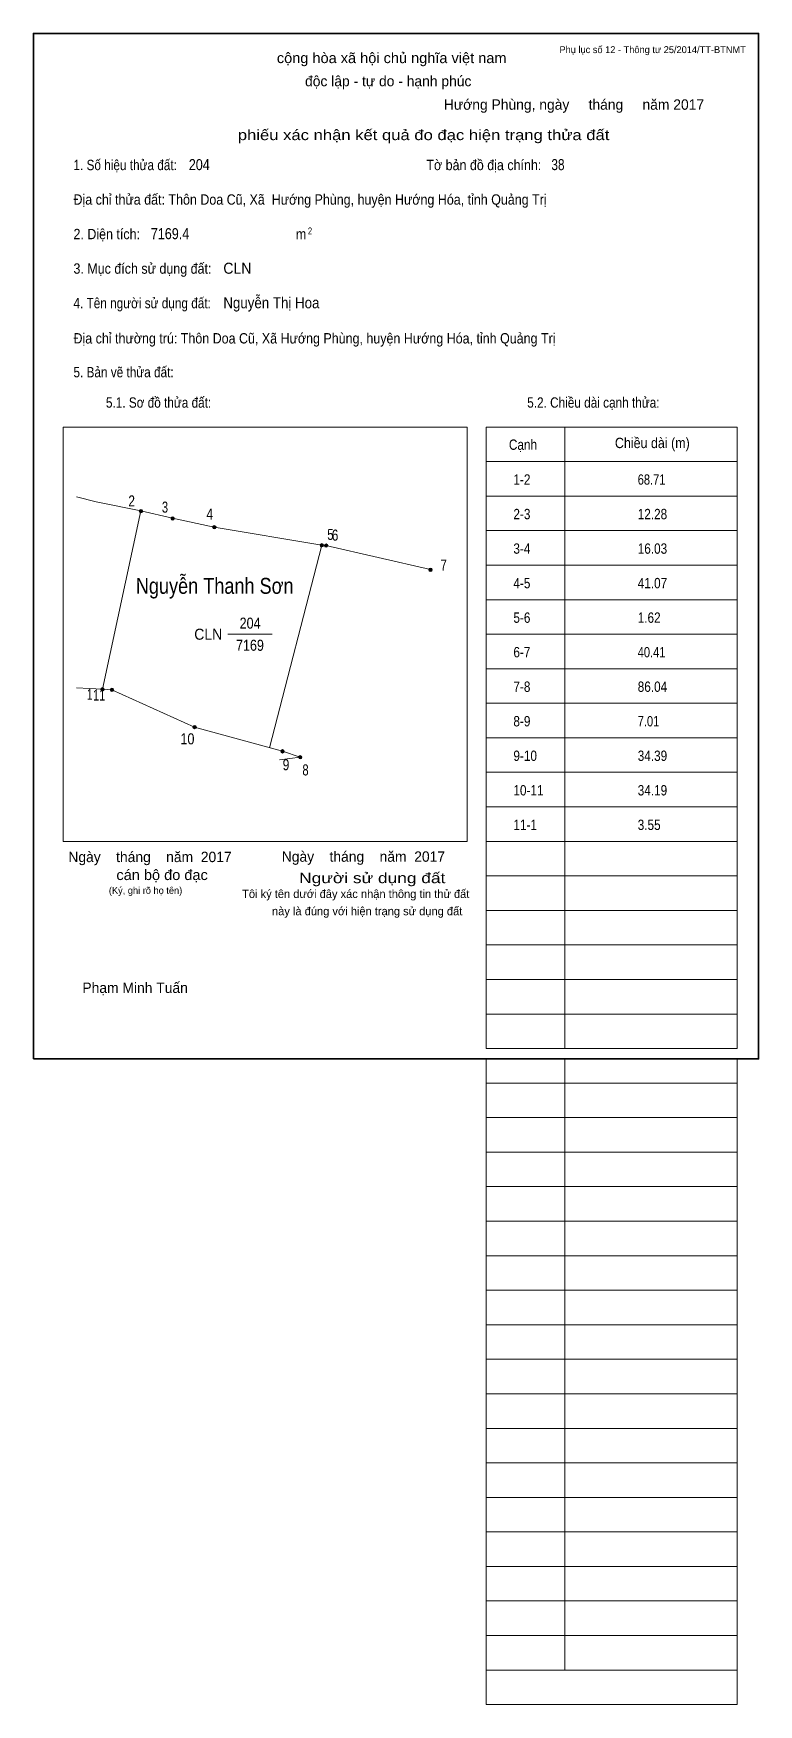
# Model space of a CAD drawing. Header units: centimetres. Extents: x 0 to 21, y -18.7 to 29.7.
import ezdxf
from ezdxf.enums import TextEntityAlignment as Align

# ---------------------------------------------------------------- set-up
doc = ezdxf.new("R2010")
doc.units = ezdxf.units.CM
doc.header["$LTSCALE"] = 0.12
for name, color, linetype in [('2', 7, 'Continuous'), ('30', 7, 'Continuous'), ('34', 7, 'Continuous')]:
    doc.layers.add(name, color=color, linetype=linetype)
for name, color, linetype, lineweight in [('32', 7, 'Continuous', 13), ('33', 7, 'Continuous', 13), ('6', 7, 'Continuous', 13), ('63', 7, 'Continuous', 13)]:
    doc.layers.add(name, color=color, linetype=linetype, lineweight=lineweight)

msp = doc.modelspace()

# ---------------------------------------------------------------- hatches: boundary and pattern name
at = {"layer": '32'}
for points in [[(3.1638, 15.8632, 1), (3.0638, 15.8632, 1)], [(4.0836, 15.6519, 1), (3.9836, 15.6519, 1)], [(5.2885, 15.3975, 1), (5.1885, 15.3975, 1)], [(8.4014, 14.8765, 1), (8.3014, 14.8765, 1)], [(8.5259, 14.8673, 1), (8.4259, 14.8673, 1)], [(11.5504, 14.1657, 1), (11.4504, 14.1657, 1)], [(2.0504, 10.7025, 1), (1.9504, 10.7025, 1)], [(2.3224, 10.6879, 1), (2.2224, 10.6879, 1)], [(4.7183, 9.6098, 1), (4.6183, 9.6098, 1)], [(7.2657, 8.9074, 1), (7.1657, 8.9074, 1)], [(7.7767, 8.7368, 1), (7.6767, 8.7368, 1)]]:
    msp.add_hatch(color=256, dxfattribs=at).paths.add_polyline_path(points)

# ---------------------------------------------------------------- linework, layer by layer
for centre in [(3.1138, 15.8632), (4.0336, 15.6519), (5.2385, 15.3975), (8.3514, 14.8765), (8.4759, 14.8673), (11.5004, 14.1657), (2.0004, 10.7025), (2.2724, 10.6879), (4.6683, 9.6098), (7.2157, 8.9074), (7.7267, 8.7368)]:
    msp.add_circle(centre, 0.05, dxfattribs=at)
at = {"layer": '33'}
msp.add_line((5.63, 12.3), (6.91, 12.3), dxfattribs=at)
at = {"layer": '6'}
for p, q in [((3.11, 15.87), (2, 10.71)), ((2, 10.71), (1.25, 10.75)), ((2, 10.71), (2.27, 10.69)), ((4.66, 9.61), (2.27, 10.69)), ((7.72, 8.74), (7.13, 8.66))]:
    msp.add_line(p, q, dxfattribs=at)
for points in [[(3.11, 15.87), (1.82, 16.13), (1.25, 16.28)], [(3.11, 15.87), (4.03, 15.66), (5.23, 15.4)], [(5.23, 15.4), (8.35, 14.88), (6.84, 9.01)], [(8.35, 14.88), (8.47, 14.87), (11.5, 14.17)], [(7.72, 8.74), (7.21, 8.91), (4.66, 9.61), (4.64, 9.62)]]:
    msp.add_lwpolyline(points, dxfattribs=at)
at = {"layer": '63'}
for p, q in [((0.86, 18.3), (12.56, 18.3)), ((0.86, 6.3), (0.86, 18.3)), ((12.56, 6.3), (12.56, 18.3)), ((13.11, 18.3), (20.38, 18.3)), ((13.11, 0.3), (13.11, 18.3)), ((15.39, 0.3), (15.39, 18.3)), ((20.38, 0.3), (20.38, 18.3)), ((13.11, 17.3), (20.38, 17.3)), ((13.11, 16.3), (20.38, 16.3)), ((13.11, 15.3), (20.38, 15.3)), ((13.11, 14.3), (20.38, 14.3)), ((13.11, 13.3), (20.38, 13.3)), ((13.11, 12.3), (20.38, 12.3)), ((13.11, 11.3), (20.38, 11.3)), ((13.11, 10.3), (20.38, 10.3)), ((13.11, 9.3), (20.38, 9.3)), ((13.11, 8.3), (20.38, 8.3)), ((13.11, 7.3), (20.38, 7.3)), ((0.86, 6.3), (12.56, 6.3)), ((13.11, 6.3), (20.38, 6.3)), ((13.11, 5.3), (20.38, 5.3)), ((13.11, 4.3), (20.38, 4.3)), ((13.11, 3.3), (20.38, 3.3)), ((13.11, 2.3), (20.38, 2.3)), ((13.11, 1.3), (20.38, 1.3)), ((13.11, 0.3), (20.38, 0.3)), ((13.11, -18.7), (13.11, 0)), ((15.39, -17.7), (15.39, 0)), ((20.38, -18.7), (20.38, 0)), ((13.11, -0.7), (20.38, -0.7)), ((13.11, -0.7), (20.38, -0.7)), ((13.11, -1.7), (20.38, -1.7)), ((13.11, -2.7), (20.38, -2.7)), ((13.11, -3.7), (20.38, -3.7)), ((13.11, -4.7), (20.38, -4.7)), ((13.11, -5.7), (20.38, -5.7)), ((13.11, -6.7), (20.38, -6.7)), ((13.11, -7.7), (20.38, -7.7)), ((13.11, -8.7), (20.38, -8.7)), ((13.11, -9.7), (20.38, -9.7)), ((13.11, -10.7), (20.38, -10.7)), ((13.11, -11.7), (20.38, -11.7)), ((13.11, -12.7), (20.38, -12.7)), ((13.11, -13.7), (20.38, -13.7)), ((13.11, -14.7), (20.38, -14.7)), ((13.11, -15.7), (20.38, -15.7)), ((13.11, -16.7), (20.38, -16.7)), ((13.11, -17.7), (20.38, -17.7)), ((13.11, -18.7), (20.38, -18.7))]:
    msp.add_line(p, q, dxfattribs=at)
at = {"layer": '63', "lineweight": 35}
msp.add_lwpolyline([(0, 0), (0, 29.7), (21, 29.7), (21, 0)], close=True, dxfattribs=at)

# ---------------------------------------------------------------- texts
at = {"layer": '2', "width": 0.85}
msp.add_text('Nguyễn Thanh Sơn', height=0.461, dxfattribs=at).set_placement((5.25, 13.47), align=Align.CENTER)
at = {"layer": '30'}
for s, width, p in [('1-2', 0.85, (13.9, 16.63)), ('68.71', 0.8, (17.5, 16.63)), ('2-3', 0.85, (13.9, 15.63)), ('12.28', 0.85, (17.5, 15.63)), ('3-4', 0.85, (13.9, 14.63)), ('16.03', 0.85, (17.5, 14.63)), ('4-5', 0.85, (13.9, 13.63)), ('41.07', 0.85, (17.5, 13.63)), ('5-6', 0.85, (13.9, 12.63)), ('1.62', 0.85, (17.5, 12.63)), ('6-7', 0.85, (13.9, 11.63)), ('40.41', 0.8, (17.5, 11.63)), ('7-8', 0.85, (13.9, 10.63)), ('86.04', 0.85, (17.5, 10.63)), ('8-9', 0.85, (13.9, 9.63)), ('7.01', 0.8, (17.5, 9.63)), ('9-10', 0.85, (13.9, 8.63)), ('34.39', 0.85, (17.5, 8.63)), ('10-11', 0.85, (13.9, 7.63)), ('34.19', 0.85, (17.5, 7.63)), ('11-1', 0.85, (13.9, 6.63)), ('3.55', 0.85, (17.5, 6.63))]:
    msp.add_text(s, height=0.3, dxfattribs=dict(at, width=width)).set_placement(p)
at = {"layer": '32'}
for s, width, p in [('2', 0.8, (2.845, 16)), ('3', 0.75, (3.81, 15.82)), ('4', 0.8, (5.105, 15.62)), ('5', 0.75, (8.6, 15.03)), ('6', 0.8, (8.735, 15.01)), ('7', 0.75, (11.88, 14.14)), ('1', 0.65, (1.63, 10.4)), ('11', 0.75, (1.905, 10.38)), ('10', 0.85, (4.46, 9.11)), ('9', 0.8, (7.315, 8.36)), ('8', 0.75, (7.88, 8.21))]:
    msp.add_text(s, height=0.32, dxfattribs=dict(at, width=width)).set_placement(p, align=Align.CENTER)
at = {"layer": '33', "width": 0.85}
for s, p in [('204', (6.275, 12.46)), ('7169', (6.27, 11.82))]:
    msp.add_text(s, height=0.32, dxfattribs=at).set_placement(p, align=Align.CENTER)
at = {"layer": '33', "width": 0.95}
msp.add_text('CLN', height=0.32, dxfattribs=at).set_placement((5.47, 12.14), align=Align.RIGHT)
at = {"layer": '34'}
for s, width, p in [('204', 0.85, (4.5, 25.74)), ('38', 0.8, (15, 25.74)), ('7169.4', 0.85, (3.4, 23.74)), ('CLN', 0.95, (5.5, 22.74)), ('Nguyễn Thị Hoa', 0.9, (5.5, 21.74))]:
    msp.add_text(s, height=0.32, dxfattribs=dict(at, width=width)).set_placement(p)
at = {"layer": '63', "width": 1.05}
msp.add_text('cộng hòa xã hội chủ nghĩa việt nam', height=0.3, dxfattribs=at).set_placement((10.375, 28.84), align=Align.CENTER)
at = {"layer": '63'}
for s, height, p in [('Phụ lục số 12 - Thông tư 25/2014/TT-BTNMT', 0.2, (20.63, 29.13)), ('Ngày    tháng    năm  2017', 0.3, (5.74, 5.7)), ('Ngày    tháng    năm  2017', 0.3, (11.92, 5.71)), ('(Ký, ghi rõ họ tên)', 0.2, (4.31, 4.78))]:
    msp.add_text(s, height=height, dxfattribs=at).set_placement(p, align=Align.RIGHT)
for s, height, p in [('độc lập - tự do - hạnh phúc', 0.3, (10.275, 28.17)), ('Hướng Phùng, ngày     tháng     năm 2017', 0.3, (15.655, 27.49)), ('Tôi ký tên dưới đây xác nhận thông tin thử đất', 0.24, (9.335, 4.66)), ('này là đúng với hiện trạng sử dụng đất', 0.24, (9.665, 4.16)), ('Phạm Minh Tuấn', 0.3, (2.945, 1.91))]:
    msp.add_text(s, height=height, dxfattribs=at).set_placement(p, align=Align.CENTER)
for s, width, p in [('phiếu xác nhận kết quả đo đạc hiện trạng thửa đất', 1.2, (16.68, 26.61)), ('cán bộ đo đạc', 1.05, (5.05, 5.18)), ('Người sử dụng đất', 1.25, (11.93, 5.09))]:
    msp.add_text(s, height=0.3, dxfattribs=dict(at, width=width)).set_placement(p, align=Align.RIGHT)
for s, height, width, p in [('1. Số hiệu thửa đất:', 0.3, 0.85, (1.16, 25.74)), ('Tờ bản đồ địa chính:', 0.3, 0.9, (11.38, 25.74)), ('Địa chỉ thửa đất: Thôn Doa Cũ, Xã  Hướng Phùng, huyện Hướng Hóa, tỉnh Quảng Trị', 0.3, 0.9, (1.16, 24.74)), ('2. Diện tích:', 0.3, 0.9, (1.16, 23.74)), ('m', 0.3, 0.9, (7.6, 23.74)), ('2', 0.2, 0.8, (7.95, 23.88)), ('3. Mục đích sử dụng đất:', 0.3, 0.9, (1.16, 22.74)), ('4. Tên người sử dụng đất:', 0.3, 0.85, (1.16, 21.74)), ('Địa chỉ thường trú: Thôn Doa Cũ, Xã Hướng Phùng, huyện Hướng Hóa, tỉnh Quảng Trị', 0.3, 0.9, (1.16, 20.72)), ('5. Bản vẽ thửa đất:', 0.3, 0.85, (1.16, 19.74)), ('5.1. Sơ đồ thửa đất:', 0.3, 0.85, (2.1, 18.86)), ('5.2. Chiều dài cạnh thửa:', 0.3, 0.85, (14.3, 18.86)), ('Cạnh', 0.3, 0.85, (13.77, 17.64)), ('Chiều dài (m)', 0.3, 0.9, (16.84, 17.69))]:
    msp.add_text(s, height=height, dxfattribs=dict(at, width=width)).set_placement(p)

doc.saveas('drawing.dxf')
